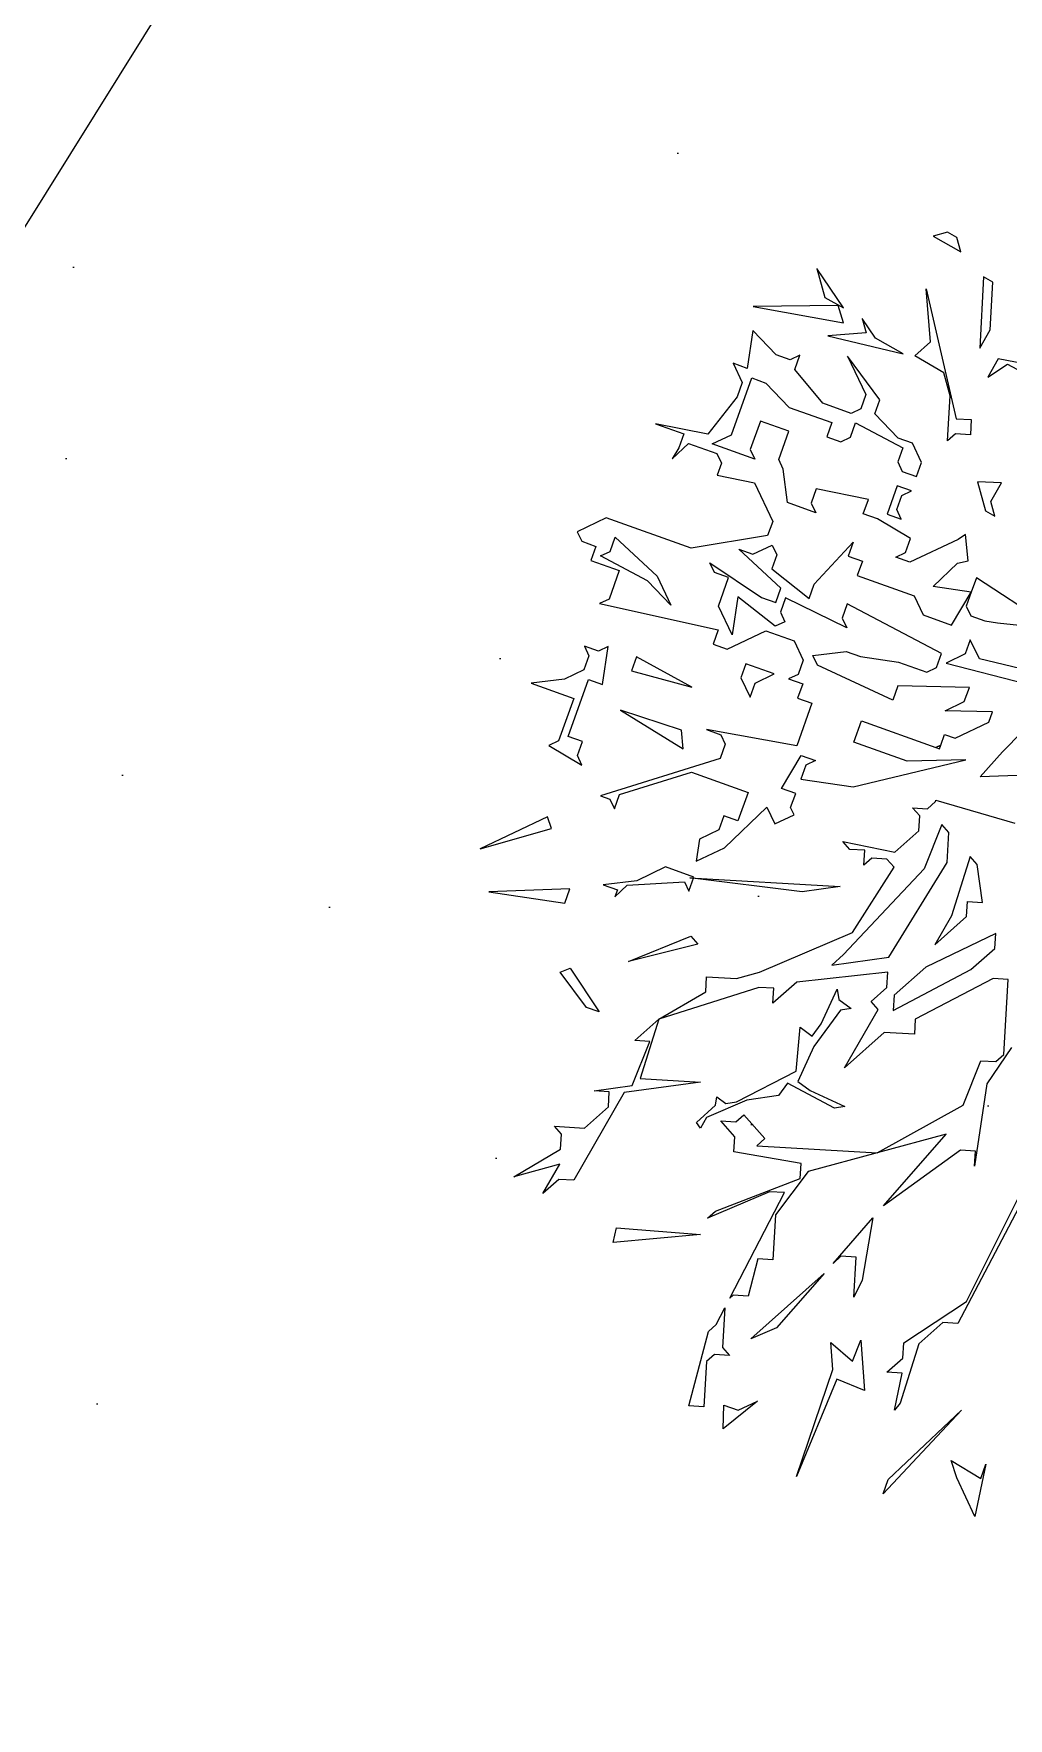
# Model space of a CAD drawing. Header units: millimetres. Extents: x -38151500 to -28914887, y -20564105 to -20349562.
# Drawn here: x -32287940 to -32287183, y -20496614 to -20495305 of the extents above; entities that cross this region are included whole.
import ezdxf

# ---------------------------------------------------------------- set-up
doc = ezdxf.new("R2010")
doc.units = ezdxf.units.MM
doc.header["$MEASUREMENT"] = 0
for name, color, linetype, lineweight in [('Новый_ГП_Ограждение_Ном._пера__152', 152, 'Continuous', 18), ('Новый_ГП_озеленение_газон_Ном._пера__74', 74, 'Continuous', 20), ('Новый_ГП_озеленение_газон_Ном._пера__94', 94, 'Continuous', 5), ('Новый_ГП_озеленение_кустарники_Ном._пера__10', 75, 'Continuous', 5)]:
    doc.layers.add(name, color=color, linetype=linetype, lineweight=lineweight)

msp = doc.modelspace()

# ---------------------------------------------------------------- hatches: boundary and pattern name
at = {"layer": 'Новый_ГП_озеленение_газон_Ном._пера__74', "linetype": 'Continuous', "lineweight": 20}
h = msp.add_hatch(dxfattribs=at)
h.set_pattern_fill('AR_SAND_0003', color=74, style=0, pattern_type=2)
h.set_pattern_definition([(37.5, (5813926.6, -7295.8), (-24.0004694, 734.119856), [0, -579.12, 0, -647.7, 0, -619.125]), (7.5, (5813926.6, -7295.8), (674.284925, 1075.23765), [0, -312.42, 0, -521.97, 0, -200.025]), (327.5, (5813458, -7295.8), (1186.488555, 2.155777), [0, -190.5, 0, -685.8, 0, -895.35]), (317.5, (5813458, -7295.8), (1145.334679, 334.393985), [0, -95.25, 0, -449.58, 0, -514.35])])
h.paths.add_polyline_path([(-32293694.96, -20504663.52), (-32291903.63, -20505783.03), (-32281275.83, -20488776.26), (-32284827.17, -20486556.57), (-32286924.7, -20489954.85), (-32285213.47, -20491075.66)])

# ---------------------------------------------------------------- linework, layer by layer
at = {"layer": 'Новый_ГП_Ограждение_Ном._пера__152', "color": 152, "linetype": 'Continuous', "lineweight": 18}
msp.add_lwpolyline([(-32293777.29, -20504795.4), (-32293946.95, -20504689.5), (-32285486.74, -20491135.75), (-32287197.16, -20490015.48), (-32284580.46, -20485776.07), (-32284410.81, -20485881.99), (-32286924.7, -20489954.85), (-32285213.47, -20491075.66), (-32293777.34, -20504795.49)], dxfattribs=at)
at = {"layer": 'Новый_ГП_озеленение_газон_Ном._пера__94', "color": 94, "linetype": 'Continuous', "lineweight": 5}
msp.add_lwpolyline([(-32284827.17, -20486556.57), (-32286924.7, -20489954.85), (-32285213.47, -20491075.66), (-32293694.96, -20504663.52), (-32291903.63, -20505783.03), (-32281275.83, -20488776.26)], close=True, dxfattribs=at)
at = {"layer": 'Новый_ГП_озеленение_кустарники_Ном._пера__10', "color": 75, "linetype": 'Continuous', "lineweight": 5}
for p, q in [((-32287230.26, -20495459.46), (-32287241.54, -20495462.58)), ((-32287223.06, -20495463.54), (-32287230.26, -20495459.46)), ((-32287241.54, -20495462.58), (-32287219.94, -20495474.81)), ((-32287219.94, -20495474.81), (-32287223.06, -20495463.54)), ((-32287311.09, -20495518.26), (-32287331.73, -20495487.56)), ((-32287331.73, -20495487.56), (-32287325.48, -20495510.11)), ((-32287202.42, -20495494.24), (-32287205.28, -20495549.65)), ((-32287195.22, -20495498.31), (-32287202.42, -20495494.24)), ((-32287197.13, -20495535.26), (-32287195.22, -20495498.31)), ((-32287325.48, -20495510.11), (-32287311.09, -20495518.26)), ((-32287243.43, -20495544.61), (-32287246.87, -20495503.39)), ((-32287246.87, -20495503.39), (-32287223.5, -20495604.37)), ((-32287315.13, -20495516.35), (-32287381.22, -20495517.24)), ((-32287381.22, -20495517.24), (-32287311.17, -20495529.77)), ((-32287311.17, -20495529.77), (-32287315.13, -20495516.35)), ((-32287286.37, -20495541.76), (-32287296.69, -20495526.41)), ((-32287296.69, -20495526.41), (-32287293.57, -20495537.69)), ((-32287381.59, -20495535.73), (-32287385.9, -20495565.25)), ((-32287363.48, -20495554.61), (-32287381.59, -20495535.73)), ((-32287293.57, -20495537.69), (-32287323.32, -20495539.86)), ((-32287323.32, -20495539.86), (-32287264.78, -20495553.99)), ((-32287205.28, -20495549.65), (-32287197.13, -20495535.26)), ((-32287264.78, -20495553.99), (-32287286.37, -20495541.76)), ((-32287255.79, -20495555.6), (-32287243.43, -20495544.61)), ((-32287385.9, -20495565.25), (-32287396.92, -20495561.32)), ((-32287396.92, -20495561.32), (-32287389.82, -20495576.27)), ((-32287352.46, -20495558.53), (-32287363.48, -20495554.61)), ((-32287344.99, -20495554.98), (-32287352.46, -20495558.53)), ((-32287348.91, -20495566), (-32287344.99, -20495554.98)), ((-32287327.25, -20495592.35), (-32287348.91, -20495566)), ((-32287282.79, -20495589.55), (-32287308, -20495555.74)), ((-32287308, -20495555.74), (-32287293.81, -20495585.63)), ((-32287233.12, -20495568.65), (-32287255.79, -20495555.6)), ((-32287190.89, -20495557.81), (-32287199.04, -20495572.2)), ((-32287199.04, -20495572.2), (-32287183.69, -20495561.88)), ((-32287165.22, -20495562.84), (-32287190.89, -20495557.81)), ((-32287183.69, -20495561.88), (-32287176.49, -20495565.96)), ((-32287398.05, -20495616.8), (-32287382.35, -20495572.72)), ((-32287389.82, -20495576.27), (-32287393.75, -20495587.29)), ((-32287382.35, -20495572.72), (-32287371.33, -20495576.65)), ((-32287371.33, -20495576.65), (-32287353.21, -20495595.52)), ((-32287228.31, -20495586.51), (-32287233.12, -20495568.65)), ((-32287393.75, -20495587.29), (-32287416.54, -20495616.43)), ((-32287305.21, -20495600.2), (-32287327.25, -20495592.35)), ((-32287293.81, -20495585.63), (-32287297.73, -20495596.65)), ((-32287286.71, -20495600.57), (-32287282.79, -20495589.55)), ((-32287230.37, -20495621.55), (-32287228.31, -20495586.51)), ((-32287353.21, -20495595.52), (-32287320.15, -20495607.29)), ((-32287297.73, -20495596.65), (-32287305.21, -20495600.2)), ((-32287268.6, -20495619.44), (-32287286.71, -20495600.57)), ((-32287223.5, -20495604.37), (-32287211.82, -20495605.06)), ((-32287211.82, -20495605.06), (-32287212.51, -20495616.74)), ((-32287416.54, -20495616.43), (-32287457.08, -20495608.2)), ((-32287457.08, -20495608.2), (-32287435.04, -20495616.05)), ((-32287435.04, -20495616.05), (-32287438.96, -20495627.07)), ((-32287413, -20495623.9), (-32287398.05, -20495616.8)), ((-32287375.63, -20495606.16), (-32287383.48, -20495628.2)), ((-32287353.59, -20495614.01), (-32287375.63, -20495606.16)), ((-32287361.44, -20495636.05), (-32287353.59, -20495614.01)), ((-32287320.15, -20495607.29), (-32287324.08, -20495618.31)), ((-32287324.08, -20495618.31), (-32287313.06, -20495622.24)), ((-32287305.58, -20495618.69), (-32287301.66, -20495607.67)), ((-32287301.66, -20495607.67), (-32287265.05, -20495626.92)), ((-32287224.19, -20495616.05), (-32287230.37, -20495621.55)), ((-32287212.51, -20495616.74), (-32287224.19, -20495616.05)), ((-32287444.07, -20495635.6), (-32287431.49, -20495623.52)), ((-32287438.96, -20495627.07), (-32287444.07, -20495635.6)), ((-32287431.49, -20495623.52), (-32287409.45, -20495631.37)), ((-32287379.93, -20495635.67), (-32287413, -20495623.9)), ((-32287409.45, -20495631.37), (-32287405.9, -20495638.84)), ((-32287383.48, -20495628.2), (-32287379.93, -20495635.67)), ((-32287313.06, -20495622.24), (-32287305.58, -20495618.69)), ((-32287265.05, -20495626.92), (-32287268.97, -20495637.94)), ((-32287257.58, -20495623.37), (-32287268.6, -20495619.44)), ((-32287250.48, -20495638.31), (-32287257.58, -20495623.37)), ((-32287405.9, -20495638.84), (-32287409.26, -20495648.29)), ((-32287357.89, -20495643.52), (-32287361.44, -20495636.05)), ((-32287354.72, -20495669.49), (-32287357.89, -20495643.52)), ((-32287268.97, -20495637.94), (-32287265.43, -20495645.41)), ((-32287254.41, -20495649.34), (-32287250.48, -20495638.31)), ((-32287409.26, -20495648.29), (-32287380.31, -20495654.17)), ((-32287380.31, -20495654.17), (-32287366.12, -20495684.06)), ((-32287269.35, -20495656.43), (-32287277.2, -20495678.47)), ((-32287258.33, -20495660.36), (-32287269.35, -20495656.43)), ((-32287265.43, -20495645.41), (-32287254.41, -20495649.34)), ((-32287188.46, -20495654.24), (-32287206.93, -20495653.29)), ((-32287206.93, -20495653.29), (-32287200.69, -20495675.84)), ((-32287196.61, -20495668.64), (-32287188.46, -20495654.24)), ((-32287332.68, -20495677.34), (-32287354.72, -20495669.49)), ((-32287332.3, -20495658.85), (-32287336.23, -20495669.87)), ((-32287336.23, -20495669.87), (-32287332.68, -20495677.34)), ((-32287291.77, -20495667.07), (-32287332.3, -20495658.85)), ((-32287295.7, -20495678.09), (-32287291.77, -20495667.07)), ((-32287269.73, -20495674.92), (-32287265.8, -20495663.9)), ((-32287265.8, -20495663.9), (-32287258.33, -20495660.36)), ((-32287193.49, -20495679.92), (-32287196.61, -20495668.64)), ((-32287495.57, -20495681.42), (-32287517.99, -20495692.06)), ((-32287429.45, -20495704.97), (-32287495.57, -20495681.42)), ((-32287284.67, -20495682.02), (-32287295.7, -20495678.09)), ((-32287259.09, -20495697.34), (-32287284.67, -20495682.02)), ((-32287277.2, -20495678.47), (-32287266.18, -20495682.4)), ((-32287266.18, -20495682.4), (-32287269.73, -20495674.92)), ((-32287200.69, -20495675.84), (-32287193.49, -20495679.92)), ((-32287517.99, -20495692.06), (-32287514.44, -20495699.53)), ((-32287492.4, -20495707.38), (-32287488.48, -20495696.36)), ((-32287488.48, -20495696.36), (-32287455.79, -20495726.63)), ((-32287370.05, -20495695.08), (-32287429.45, -20495704.97)), ((-32287366.12, -20495684.06), (-32287370.05, -20495695.08)), ((-32287216.31, -20495694.14), (-32287222.1, -20495698.1)), ((-32287214.22, -20495714.7), (-32287216.31, -20495694.14)), ((-32287514.44, -20495699.53), (-32287503.42, -20495703.46)), ((-32287503.42, -20495703.46), (-32287507.35, -20495714.48)), ((-32287499.88, -20495710.93), (-32287492.4, -20495707.38)), ((-32287359.78, -20495735.99), (-32287392.46, -20495705.72)), ((-32287392.46, -20495705.72), (-32287381.44, -20495709.65)), ((-32287381.44, -20495709.65), (-32287366.5, -20495702.55)), ((-32287362.95, -20495710.02), (-32287366.88, -20495721.04)), ((-32287366.5, -20495702.55), (-32287362.95, -20495710.02)), ((-32287333.81, -20495732.82), (-32287303.55, -20495700.14)), ((-32287303.55, -20495700.14), (-32287307.47, -20495711.16)), ((-32287270.48, -20495711.91), (-32287263.01, -20495708.36)), ((-32287263.01, -20495708.36), (-32287259.09, -20495697.34)), ((-32287222.1, -20495698.1), (-32287259.46, -20495715.84)), ((-32287507.35, -20495714.48), (-32287485.31, -20495722.33)), ((-32287463.27, -20495730.18), (-32287499.88, -20495710.93)), ((-32287485.31, -20495722.33), (-32287493.16, -20495744.37)), ((-32287411.33, -20495723.84), (-32287414.88, -20495716.36)), ((-32287414.88, -20495716.36), (-32287374.73, -20495743.08)), ((-32287366.88, -20495721.04), (-32287337.74, -20495743.84)), ((-32287307.47, -20495711.16), (-32287296.45, -20495715.08)), ((-32287296.45, -20495715.08), (-32287300.38, -20495726.1)), ((-32287259.46, -20495715.84), (-32287270.48, -20495711.91)), ((-32287241.35, -20495734.71), (-32287222.48, -20495716.59)), ((-32287222.48, -20495716.59), (-32287214.22, -20495714.7)), ((-32287445.15, -20495749.05), (-32287463.27, -20495730.18)), ((-32287455.79, -20495726.63), (-32287445.15, -20495749.05)), ((-32287400.31, -20495727.76), (-32287411.33, -20495723.84)), ((-32287408.16, -20495749.8), (-32287400.31, -20495727.76)), ((-32287363.7, -20495747.01), (-32287359.78, -20495735.99)), ((-32287337.74, -20495743.84), (-32287333.81, -20495732.82)), ((-32287300.38, -20495726.1), (-32287256.29, -20495741.8)), ((-32287211.83, -20495739.01), (-32287241.35, -20495734.71)), ((-32287207.91, -20495727.99), (-32287211.83, -20495739.01)), ((-32287147.37, -20495767.56), (-32287207.91, -20495727.99)), ((-32287493.16, -20495744.37), (-32287500.63, -20495747.92)), ((-32287500.63, -20495747.92), (-32287408.54, -20495768.3)), ((-32287393.22, -20495742.71), (-32287397.52, -20495772.22)), ((-32287364.08, -20495765.5), (-32287393.22, -20495742.71)), ((-32287374.73, -20495743.08), (-32287363.7, -20495747.01)), ((-32287356.23, -20495743.46), (-32287360.16, -20495754.48)), ((-32287308.6, -20495766.64), (-32287356.23, -20495743.46)), ((-32287308.23, -20495748.14), (-32287312.15, -20495759.16)), ((-32287235.01, -20495786.64), (-32287308.23, -20495748.14)), ((-32287256.29, -20495741.8), (-32287249.2, -20495756.75)), ((-32287227.16, -20495764.6), (-32287211.83, -20495739.01)), ((-32287211.83, -20495739.01), (-32287215.76, -20495750.03)), ((-32287397.52, -20495772.22), (-32287408.16, -20495749.8)), ((-32287356.61, -20495761.96), (-32287364.08, -20495765.5)), ((-32287360.16, -20495754.48), (-32287356.61, -20495761.96)), ((-32287312.15, -20495759.16), (-32287308.6, -20495766.64)), ((-32287249.2, -20495756.75), (-32287227.16, -20495764.6)), ((-32287215.76, -20495750.03), (-32287212.21, -20495757.5)), ((-32287212.21, -20495757.5), (-32287201.19, -20495761.43)), ((-32287201.19, -20495761.43), (-32287191.35, -20495762.86)), ((-32287408.54, -20495768.3), (-32287412.47, -20495779.32)), ((-32287401.45, -20495783.24), (-32287371.56, -20495769.05)), ((-32287371.56, -20495769.05), (-32287349.51, -20495776.9)), ((-32287191.35, -20495762.86), (-32287147.37, -20495767.56)), ((-32287508.86, -20495788.45), (-32287512.78, -20495799.47)), ((-32287501.38, -20495784.9), (-32287512.41, -20495780.98)), ((-32287512.41, -20495780.98), (-32287508.86, -20495788.45)), ((-32287493.91, -20495781.35), (-32287501.38, -20495784.9)), ((-32287498.21, -20495810.87), (-32287493.91, -20495781.35)), ((-32287412.47, -20495779.32), (-32287401.45, -20495783.24)), ((-32287349.51, -20495776.9), (-32287342.42, -20495791.85)), ((-32287334.95, -20495788.3), (-32287308.98, -20495785.13)), ((-32287331.4, -20495795.77), (-32287334.95, -20495788.3)), ((-32287308.98, -20495785.13), (-32287297.96, -20495789.05)), ((-32287238.93, -20495797.66), (-32287235.01, -20495786.64)), ((-32287216.51, -20495787.02), (-32287231.46, -20495794.11)), ((-32287212.59, -20495775.99), (-32287216.51, -20495787.02)), ((-32287205.49, -20495790.94), (-32287212.59, -20495775.99)), ((-32287512.78, -20495799.47), (-32287527.73, -20495806.57)), ((-32287471.87, -20495789.21), (-32287475.8, -20495800.23)), ((-32287475.8, -20495800.23), (-32287429.01, -20495812.74)), ((-32287429.01, -20495812.74), (-32287471.87, -20495789.21)), ((-32287386.88, -20495794.64), (-32287390.8, -20495805.66)), ((-32287364.84, -20495802.49), (-32287386.88, -20495794.64)), ((-32287342.42, -20495791.85), (-32287346.34, -20495802.87)), ((-32287272.75, -20495822.87), (-32287331.4, -20495795.77)), ((-32287297.96, -20495789.05), (-32287268.45, -20495793.36)), ((-32287268.45, -20495793.36), (-32287246.4, -20495801.21)), ((-32287246.4, -20495801.21), (-32287238.93, -20495797.66)), ((-32287231.46, -20495794.11), (-32287168.88, -20495810.19)), ((-32287153.94, -20495803.09), (-32287205.49, -20495790.94)), ((-32287527.73, -20495806.57), (-32287553.69, -20495809.74)), ((-32287553.69, -20495809.74), (-32287520.63, -20495821.51)), ((-32287524.94, -20495851.03), (-32287509.23, -20495806.94)), ((-32287509.23, -20495806.94), (-32287498.21, -20495810.87)), ((-32287390.8, -20495805.66), (-32287383.71, -20495820.61)), ((-32287383.71, -20495820.61), (-32287379.78, -20495809.59)), ((-32287379.78, -20495809.59), (-32287364.84, -20495802.49)), ((-32287346.34, -20495802.87), (-32287353.82, -20495806.41)), ((-32287353.82, -20495806.41), (-32287342.8, -20495810.34)), ((-32287342.8, -20495810.34), (-32287346.72, -20495821.36)), ((-32287268.82, -20495811.85), (-32287272.75, -20495822.87)), ((-32287213.34, -20495812.98), (-32287268.82, -20495811.85)), ((-32287217.27, -20495824), (-32287213.34, -20495812.98)), ((-32287520.63, -20495821.51), (-32287532.41, -20495854.57)), ((-32287335.7, -20495825.29), (-32287347.48, -20495858.35)), ((-32287346.72, -20495821.36), (-32287335.7, -20495825.29)), ((-32287232.21, -20495831.1), (-32287217.27, -20495824)), ((-32287484.22, -20495830.73), (-32287435.77, -20495860.71)), ((-32287437.02, -20495846.26), (-32287484.22, -20495830.73)), ((-32287303.02, -20495855.55), (-32287297.13, -20495839.02)), ((-32287297.13, -20495839.02), (-32287239.27, -20495859.63)), ((-32287195.23, -20495831.85), (-32287232.21, -20495831.1)), ((-32287224.33, -20495852.53), (-32287198.17, -20495840.12)), ((-32287198.17, -20495840.12), (-32287195.23, -20495831.85)), ((-32287187.47, -20495863.16), (-32287156.4, -20495831.52)), ((-32287513.91, -20495854.95), (-32287524.94, -20495851.03)), ((-32287435.77, -20495860.71), (-32287437.02, -20495846.26)), ((-32287347.48, -20495858.35), (-32287417.52, -20495845.82)), ((-32287417.52, -20495845.82), (-32287406.5, -20495849.74)), ((-32287406.5, -20495849.74), (-32287402.96, -20495857.21)), ((-32287235.54, -20495857.86), (-32287232.59, -20495849.59)), ((-32287232.59, -20495849.59), (-32287224.33, -20495852.53)), ((-32287532.41, -20495854.57), (-32287539.88, -20495858.12)), ((-32287539.88, -20495858.12), (-32287514.29, -20495873.44)), ((-32287517.84, -20495865.97), (-32287513.91, -20495854.95)), ((-32287514.29, -20495873.44), (-32287517.84, -20495865.97)), ((-32287402.96, -20495857.21), (-32287406.88, -20495868.24)), ((-32287359.25, -20495891.41), (-32287343.93, -20495865.82)), ((-32287343.93, -20495865.82), (-32287332.91, -20495869.74)), ((-32287261.69, -20495870.27), (-32287303.02, -20495855.55)), ((-32287239.27, -20495859.63), (-32287235.54, -20495857.86)), ((-32287235.54, -20495857.86), (-32287239.27, -20495859.63)), ((-32287239.27, -20495859.63), (-32287236.52, -20495860.61)), ((-32287236.52, -20495860.61), (-32287235.54, -20495857.86)), ((-32287205, -20495882.37), (-32287187.47, -20495863.16)), ((-32287406.88, -20495868.24), (-32287499.98, -20495897.17)), ((-32287485.16, -20495896.24), (-32287429.3, -20495878.88)), ((-32287429.3, -20495878.88), (-32287385.22, -20495894.58)), ((-32287340.38, -20495873.29), (-32287344.31, -20495884.31)), ((-32287332.91, -20495869.74), (-32287340.38, -20495873.29)), ((-32287303.72, -20495890.23), (-32287215.95, -20495869.27)), ((-32287215.95, -20495869.27), (-32287261.69, -20495870.27)), ((-32287348.23, -20495895.33), (-32287359.25, -20495891.41)), ((-32287344.31, -20495884.31), (-32287303.72, -20495890.23)), ((-32287151.34, -20495880.46), (-32287205, -20495882.37)), ((-32287499.98, -20495897.17), (-32287492.63, -20495899.79)), ((-32287492.63, -20495899.79), (-32287489.08, -20495907.26)), ((-32287489.08, -20495907.26), (-32287485.16, -20495896.24)), ((-32287403.67, -20495937.68), (-32287370.65, -20495905.98)), ((-32287385.22, -20495894.58), (-32287393.07, -20495916.62)), ((-32287370.65, -20495905.98), (-32287364.44, -20495919.05)), ((-32287352.16, -20495906.35), (-32287348.23, -20495895.33)), ((-32287349.49, -20495911.96), (-32287352.16, -20495906.35)), ((-32287245.75, -20495907.18), (-32287239.57, -20495901.68)), ((-32287239.57, -20495901.68), (-32287239.25, -20495900.48)), ((-32287239.25, -20495900.48), (-32287177.97, -20495918.5)), ((-32287541.01, -20495913.6), (-32287593.32, -20495938.43)), ((-32287537.85, -20495922.69), (-32287541.01, -20495913.6)), ((-32287404.09, -20495912.69), (-32287408.01, -20495923.71)), ((-32287393.07, -20495916.62), (-32287404.09, -20495912.69)), ((-32287364.44, -20495919.05), (-32287349.49, -20495911.96)), ((-32287251.93, -20495912.67), (-32287257.43, -20495906.49)), ((-32287257.43, -20495906.49), (-32287245.75, -20495907.18)), ((-32287252.62, -20495924.35), (-32287251.93, -20495912.67)), ((-32287593.32, -20495938.43), (-32287537.85, -20495922.69)), ((-32287422.96, -20495930.81), (-32287425.47, -20495948.03)), ((-32287408.01, -20495923.71), (-32287422.96, -20495930.81)), ((-32287306.2, -20495938.78), (-32287311.7, -20495932.6)), ((-32287311.7, -20495932.6), (-32287271.16, -20495940.84)), ((-32287271.16, -20495940.84), (-32287252.62, -20495924.35)), ((-32287234.76, -20495919.54), (-32287248.49, -20495953.89)), ((-32287229.26, -20495925.72), (-32287234.76, -20495919.54)), ((-32287230.63, -20495949.08), (-32287229.26, -20495925.72)), ((-32287425.47, -20495948.03), (-32287403.67, -20495937.68)), ((-32287294.52, -20495939.47), (-32287306.2, -20495938.78)), ((-32287295.21, -20495951.14), (-32287294.52, -20495939.47)), ((-32287289.02, -20495945.65), (-32287295.21, -20495951.14)), ((-32287277.35, -20495946.33), (-32287289.02, -20495945.65)), ((-32287212.77, -20495944.27), (-32287227.19, -20495990.3)), ((-32287207.28, -20495950.45), (-32287212.77, -20495944.27)), ((-32287449.3, -20495952.47), (-32287471.72, -20495963.12)), ((-32287427.26, -20495960.32), (-32287449.3, -20495952.47)), ((-32287248.49, -20495953.89), (-32287311, -20496020.53)), ((-32287304.13, -20496003.35), (-32287271.85, -20495952.52)), ((-32287271.85, -20495952.52), (-32287277.35, -20495946.33)), ((-32287275.97, -20496022.59), (-32287230.63, -20495949.08)), ((-32287203.15, -20495979.99), (-32287207.28, -20495950.45)), ((-32287523.65, -20495969.46), (-32287586.6, -20495971.87)), ((-32287527.58, -20495980.48), (-32287523.65, -20495969.46)), ((-32287471.72, -20495963.12), (-32287497.69, -20495966.29)), ((-32287497.69, -20495966.29), (-32287486.67, -20495970.21)), ((-32287488.63, -20495975.72), (-32287479.19, -20495966.66)), ((-32287486.67, -20495970.21), (-32287488.63, -20495975.72)), ((-32287479.19, -20495966.66), (-32287434.73, -20495963.87)), ((-32287434.73, -20495963.87), (-32287431.19, -20495971.34)), ((-32287431.19, -20495971.34), (-32287427.26, -20495960.32)), ((-32287343.29, -20495971.76), (-32287430.54, -20495960.77)), ((-32287430.54, -20495960.77), (-32287313.75, -20495967.63)), ((-32287313.75, -20495967.63), (-32287343.29, -20495971.76)), ((-32287586.6, -20495971.87), (-32287527.58, -20495980.48)), ((-32287215.52, -20495990.98), (-32287214.83, -20495979.3)), ((-32287214.83, -20495979.3), (-32287203.15, -20495979.99)), ((-32287227.19, -20495990.3), (-32287240.25, -20496012.97)), ((-32287240.25, -20496012.97), (-32287215.52, -20495990.98)), ((-32287478.16, -20496025.96), (-32287429.72, -20496006.2)), ((-32287429.72, -20496006.2), (-32287424.33, -20496012.48)), ((-32287376.26, -20496034.27), (-32287304.13, -20496003.35)), ((-32287192.85, -20496004.03), (-32287247.11, -20496030.14)), ((-32287193.53, -20496015.71), (-32287192.85, -20496004.03)), ((-32287424.33, -20496012.48), (-32287478.16, -20496025.96)), ((-32287311, -20496020.53), (-32287320.28, -20496028.77)), ((-32287320.28, -20496028.77), (-32287275.97, -20496022.59)), ((-32287212.08, -20496032.2), (-32287193.53, -20496015.71)), ((-32287531.15, -20496034.13), (-32287523.51, -20496030.95)), ((-32287510.8, -20496061.5), (-32287531.15, -20496034.13)), ((-32287523.51, -20496030.95), (-32287500.87, -20496065.05)), ((-32287394.12, -20496039.08), (-32287376.26, -20496034.27)), ((-32287276.65, -20496034.27), (-32287347.41, -20496041.83)), ((-32287277.34, -20496045.94), (-32287276.65, -20496034.27)), ((-32287272.53, -20496063.81), (-32287212.08, -20496032.2)), ((-32287247.11, -20496030.14), (-32287271.84, -20496052.13)), ((-32287376.95, -20496045.95), (-32287454.57, -20496070.69)), ((-32287454.57, -20496070.69), (-32287418.17, -20496049.39)), ((-32287418.17, -20496049.39), (-32287417.48, -20496037.71)), ((-32287417.48, -20496037.71), (-32287394.12, -20496039.08)), ((-32287365.27, -20496046.64), (-32287376.95, -20496045.95)), ((-32287347.41, -20496041.83), (-32287365.96, -20496058.32)), ((-32287365.96, -20496058.32), (-32287365.27, -20496046.64)), ((-32287328.43, -20496074.37), (-32287315.94, -20496047.28)), ((-32287315.94, -20496047.28), (-32287314.65, -20496055.45)), ((-32287289.7, -20496056.94), (-32287277.34, -20496045.94)), ((-32287194.9, -20496039.07), (-32287255.35, -20496070.67)), ((-32287183.23, -20496039.76), (-32287194.9, -20496039.07)), ((-32287186.66, -20496098.15), (-32287183.23, -20496039.76)), ((-32287500.87, -20496065.05), (-32287510.8, -20496061.5)), ((-32287314.65, -20496055.45), (-32287305.2, -20496062.34)), ((-32287305.2, -20496062.34), (-32287313.37, -20496063.63)), ((-32287310.31, -20496108.46), (-32287284.21, -20496063.12)), ((-32287284.21, -20496063.12), (-32287289.7, -20496056.94)), ((-32287271.84, -20496052.13), (-32287272.53, -20496063.81)), ((-32287473.12, -20496087.18), (-32287454.57, -20496070.69)), ((-32287454.57, -20496070.69), (-32287469, -20496116.72)), ((-32287335.32, -20496083.82), (-32287328.43, -20496074.37)), ((-32287313.37, -20496063.63), (-32287334.03, -20496091.99)), ((-32287255.35, -20496070.67), (-32287256.04, -20496082.35)), ((-32287475.18, -20496122.21), (-32287461.44, -20496087.86)), ((-32287461.44, -20496087.86), (-32287473.12, -20496087.18)), ((-32287347.81, -20496110.91), (-32287344.77, -20496076.93)), ((-32287344.77, -20496076.93), (-32287335.32, -20496083.82)), ((-32287279.4, -20496080.98), (-32287310.31, -20496108.46)), ((-32287256.04, -20496082.35), (-32287279.4, -20496080.98)), ((-32287334.03, -20496091.99), (-32287346.52, -20496119.08)), ((-32287180.47, -20496092.65), (-32287199.71, -20496120.82)), ((-32287192.84, -20496103.64), (-32287186.66, -20496098.15)), ((-32287394.27, -20496134.95), (-32287347.81, -20496110.91)), ((-32287218.25, -20496137.31), (-32287204.52, -20496102.96)), ((-32287204.52, -20496102.96), (-32287192.84, -20496103.64)), ((-32287481.36, -20496127.71), (-32287520.51, -20496195.72)), ((-32287504.72, -20496126.34), (-32287475.18, -20496122.21)), ((-32287493.04, -20496127.02), (-32287504.72, -20496126.34)), ((-32287493.73, -20496138.7), (-32287493.04, -20496127.02)), ((-32287422.28, -20496119.46), (-32287481.36, -20496127.71)), ((-32287469, -20496116.72), (-32287422.28, -20496119.46)), ((-32287354.7, -20496120.36), (-32287361.58, -20496129.82)), ((-32287318.16, -20496139.74), (-32287354.7, -20496120.36)), ((-32287346.52, -20496119.08), (-32287337.07, -20496125.96)), ((-32287337.07, -20496125.96), (-32287309.98, -20496138.46)), ((-32287199.71, -20496120.82), (-32287209.32, -20496184.71)), ((-32287512.27, -20496155.19), (-32287493.73, -20496138.7)), ((-32287425.19, -20496150.94), (-32287410.61, -20496137.52)), ((-32287386.1, -20496133.67), (-32287417.5, -20496146.98)), ((-32287410.61, -20496137.52), (-32287409.53, -20496131.07)), ((-32287409.53, -20496131.07), (-32287402.44, -20496136.24)), ((-32287402.44, -20496136.24), (-32287394.27, -20496134.95)), ((-32287361.58, -20496129.82), (-32287386.1, -20496133.67)), ((-32287309.98, -20496138.46), (-32287318.16, -20496139.74)), ((-32287284.89, -20496174.41), (-32287218.25, -20496137.31)), ((-32287530.13, -20496160), (-32287535.63, -20496153.82)), ((-32287535.63, -20496153.82), (-32287512.27, -20496155.19)), ((-32287422.26, -20496155.3), (-32287425.19, -20496150.94)), ((-32287417.5, -20496146.98), (-32287422.26, -20496155.3)), ((-32287395.49, -20496162.05), (-32287406.48, -20496149.69)), ((-32287406.48, -20496149.69), (-32287394.8, -20496150.37)), ((-32287394.8, -20496150.37), (-32287388.62, -20496144.88)), ((-32287388.62, -20496144.88), (-32287372.13, -20496163.42)), ((-32287530.82, -20496171.68), (-32287530.13, -20496160)), ((-32287396.18, -20496173.73), (-32287395.49, -20496162.05)), ((-32287372.13, -20496163.42), (-32287378.31, -20496168.92)), ((-32287231.3, -20496159.98), (-32287284.89, -20496174.41)), ((-32287280.15, -20496215.7), (-32287231.3, -20496159.98)), ((-32287567.23, -20496192.98), (-32287530.82, -20496171.68)), ((-32287343.97, -20496182.65), (-32287396.18, -20496173.73)), ((-32287378.31, -20496168.92), (-32287284.89, -20496174.41)), ((-32287284.89, -20496174.41), (-32287338.47, -20496188.84)), ((-32287220.31, -20496172.34), (-32287280.15, -20496215.7)), ((-32287208.63, -20496173.03), (-32287220.31, -20496172.34)), ((-32287209.32, -20496184.71), (-32287208.63, -20496173.03)), ((-32287531.51, -20496183.36), (-32287567.23, -20496192.98)), ((-32287544.56, -20496206.03), (-32287531.51, -20496183.36)), ((-32287338.47, -20496188.84), (-32287363.88, -20496222.5)), ((-32287344.65, -20496194.33), (-32287343.97, -20496182.65)), ((-32287156.42, -20496181.95), (-32287222.36, -20496306.99)), ((-32287532.19, -20496195.03), (-32287544.56, -20496206.03)), ((-32287520.51, -20496195.72), (-32287532.19, -20496195.03)), ((-32287368.69, -20496204.64), (-32287416.78, -20496225.25)), ((-32287410.6, -20496219.76), (-32287344.65, -20496194.33)), ((-32287399.33, -20496287.21), (-32287357.02, -20496205.33)), ((-32287357.02, -20496205.33), (-32287368.69, -20496204.64)), ((-32287416.78, -20496225.25), (-32287410.6, -20496219.76)), ((-32287215.5, -20496289.81), (-32287175.66, -20496210.12)), ((-32287490.12, -20496244.12), (-32287487.54, -20496232.81)), ((-32287487.54, -20496232.81), (-32287422.14, -20496237.75)), ((-32287363.88, -20496222.5), (-32287365.94, -20496257.54)), ((-32287319.23, -20496260.28), (-32287288.29, -20496224.99)), ((-32287288.29, -20496224.99), (-32287296.56, -20496273.33)), ((-32287422.14, -20496237.75), (-32287490.12, -20496244.12)), ((-32287377.62, -20496256.85), (-32287385.18, -20496285.7)), ((-32287365.94, -20496257.54), (-32287377.62, -20496256.85)), ((-32287313.05, -20496254.78), (-32287319.23, -20496260.28)), ((-32287301.37, -20496255.47), (-32287313.05, -20496254.78)), ((-32287303.2, -20496286.61), (-32287301.37, -20496255.47)), ((-32287383.02, -20496318.93), (-32287326.16, -20496268.19)), ((-32287326.16, -20496268.19), (-32287363.19, -20496310.43)), ((-32287396.85, -20496285.02), (-32287399.33, -20496287.21)), ((-32287385.18, -20496285.7), (-32287396.85, -20496285.02)), ((-32287296.56, -20496273.33), (-32287303.2, -20496286.61)), ((-32287409.9, -20496307.69), (-32287403.29, -20496294.89)), ((-32287403.29, -20496294.89), (-32287405.09, -20496325.55)), ((-32287264.27, -20496322.1), (-32287215.5, -20496289.81)), ((-32287416.09, -20496313.18), (-32287409.9, -20496307.69)), ((-32287363.19, -20496310.43), (-32287383.02, -20496318.93)), ((-32287234.04, -20496306.3), (-32287252.59, -20496322.79)), ((-32287222.36, -20496306.99), (-32287234.04, -20496306.3)), ((-32287431.2, -20496370.89), (-32287416.09, -20496313.18)), ((-32287319.48, -20496342.58), (-32287321, -20496321.71)), ((-32287321, -20496321.71), (-32287304.2, -20496336.22)), ((-32287304.2, -20496336.22), (-32287297.52, -20496320)), ((-32287297.52, -20496320), (-32287294.67, -20496359.13)), ((-32287252.59, -20496322.79), (-32287267.01, -20496368.82)), ((-32287264.95, -20496333.78), (-32287264.27, -20496322.1)), ((-32287417.46, -20496336.54), (-32287419.52, -20496371.58)), ((-32287411.28, -20496331.04), (-32287417.46, -20496336.54)), ((-32287399.6, -20496331.73), (-32287411.28, -20496331.04)), ((-32287405.09, -20496325.55), (-32287399.6, -20496331.73)), ((-32287277.32, -20496344.77), (-32287264.95, -20496333.78)), ((-32287347.51, -20496425.92), (-32287319.48, -20496342.58)), ((-32287316.3, -20496350.21), (-32287347.51, -20496425.92)), ((-32287294.67, -20496359.13), (-32287316.3, -20496350.21)), ((-32287265.64, -20496345.46), (-32287277.32, -20496344.77)), ((-32287271.53, -20496374.41), (-32287265.64, -20496345.46)), ((-32287419.52, -20496371.58), (-32287431.2, -20496370.89)), ((-32287378.01, -20496367.31), (-32287404.46, -20496388.84)), ((-32287404.46, -20496388.84), (-32287403.99, -20496370.34)), ((-32287403.99, -20496370.34), (-32287392.99, -20496374.33)), ((-32287392.99, -20496374.33), (-32287378.01, -20496367.31)), ((-32287219.46, -20496374.18), (-32287280.34, -20496439.22)), ((-32287276.36, -20496428.22), (-32287219.46, -20496374.18)), ((-32287267.01, -20496368.82), (-32287271.53, -20496374.41)), ((-32287223.01, -20496426.77), (-32287227.34, -20496413.41)), ((-32287227.34, -20496413.41), (-32287204.51, -20496427.25)), ((-32287200.53, -20496416.25), (-32287208.97, -20496456.74)), ((-32287204.51, -20496427.25), (-32287200.53, -20496416.25)), ((-32287280.34, -20496439.22), (-32287276.36, -20496428.22)), ((-32287208.97, -20496456.74), (-32287223.01, -20496426.77))]:
    msp.add_line(p, q, dxfattribs=at)

doc.saveas('drawing.dxf')
